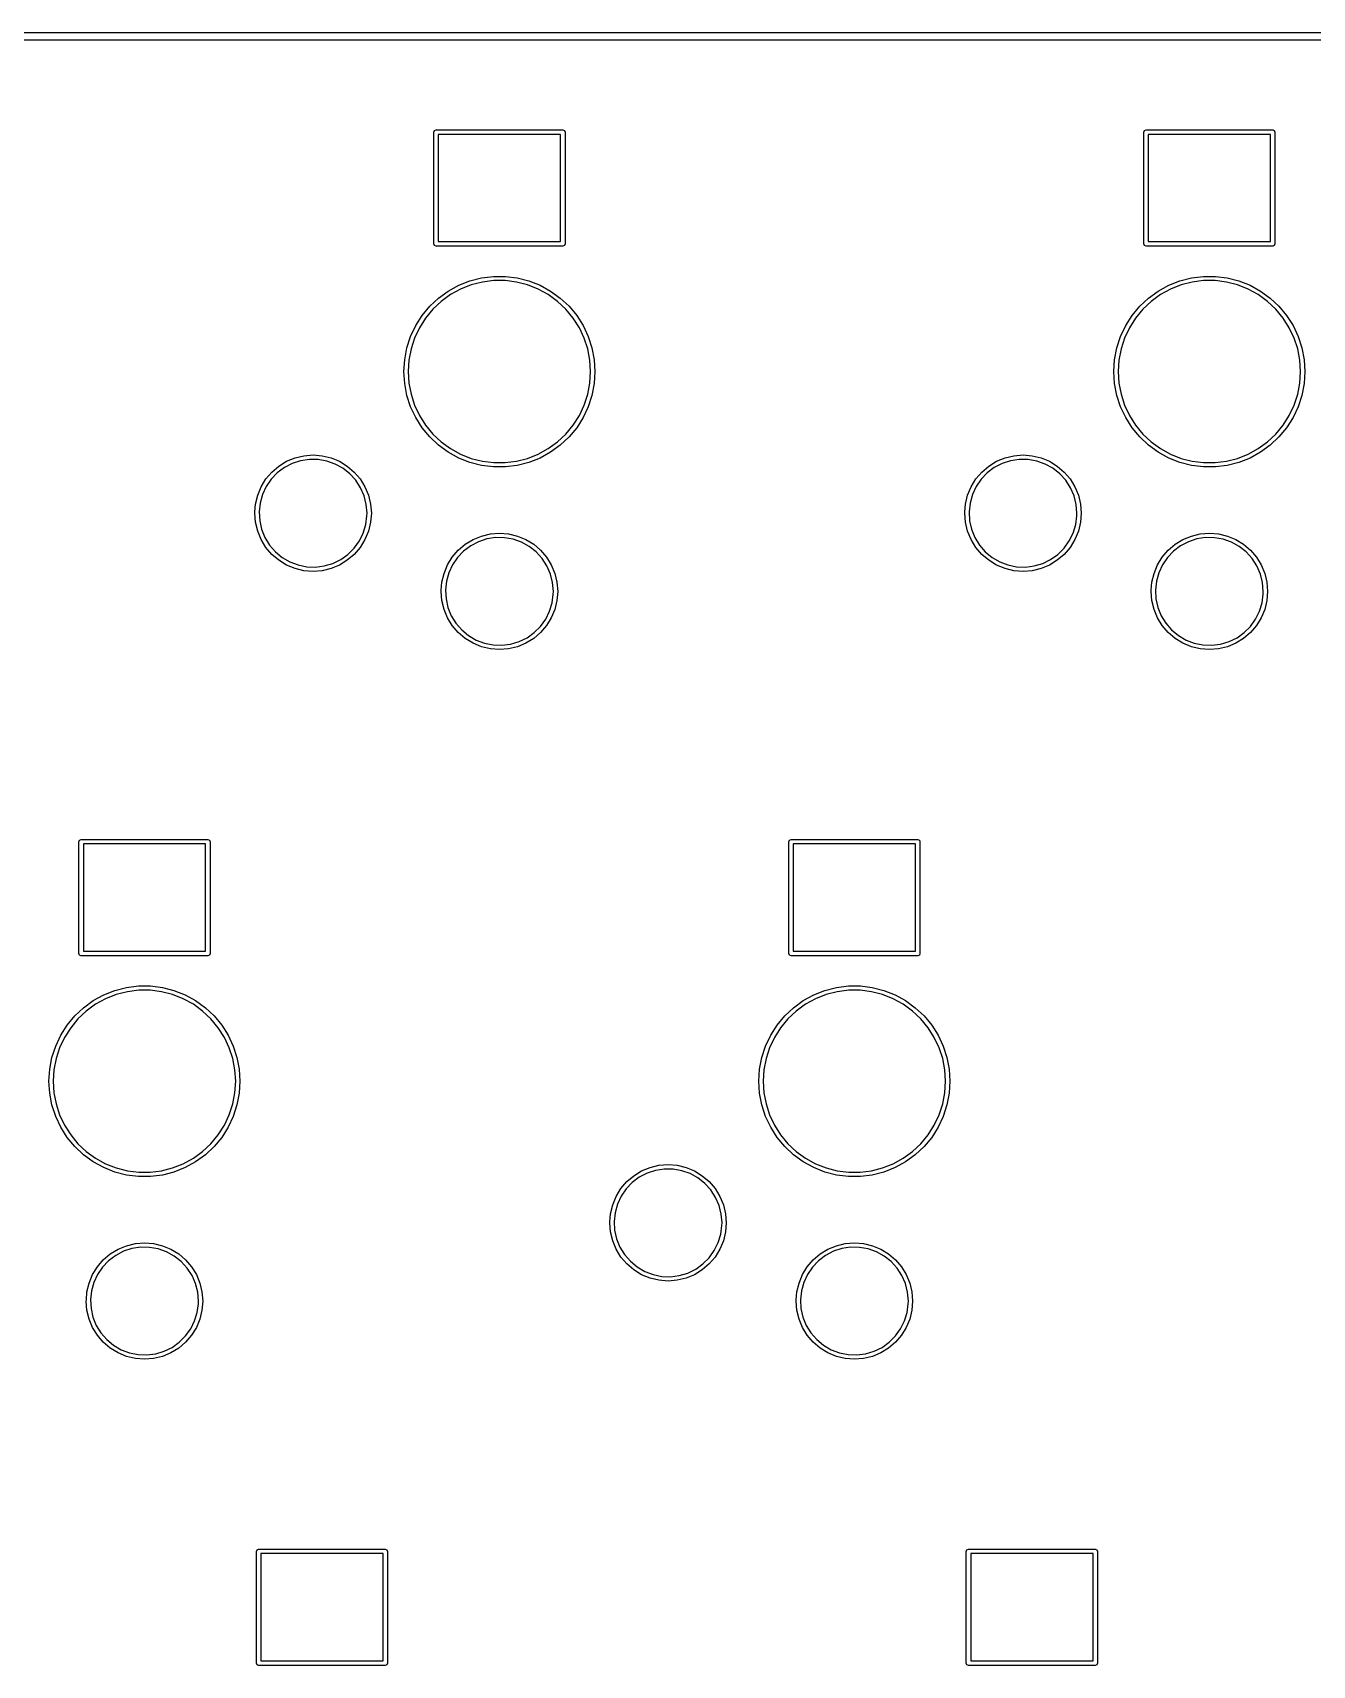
# Model space of a CAD drawing. Extents: x 0 to 11.3, y -3.8 to 0.
# Drawn here: x 2.882 to 4.234, y -1.742 to -0.017 of the extents above; entities that cross this region are included whole.
import ezdxf

# ---------------------------------------------------------------- set-up
doc = ezdxf.new("R2010")
doc.units = 0
doc.header["$MEASUREMENT"] = 0
doc.layers.add('BLACK', color=7, linetype='CONTINUOUS')

msp = doc.modelspace()

# ---------------------------------------------------------------- linework, layer by layer
at = {"layer": 'BLACK', "linetype": 'CONTINUOUS'}
for p, q in [((0.060039, -0.016732), (11.19, -0.016732)), ((11.19, -0.024606), (0.060039, -0.024606)), ((3.30571, -0.12185), (3.3064, -0.12018)), ((3.3064, -0.12018), (3.30807, -0.119488)), ((3.30807, -0.119488), (3.44193, -0.119488)), ((3.44193, -0.119488), (3.4436, -0.12018)), ((3.4436, -0.12018), (3.44429, -0.12185)), ((4.05571, -0.12185), (4.0564, -0.12018)), ((4.0564, -0.12018), (4.05807, -0.119488)), ((4.05807, -0.119488), (4.19193, -0.119488)), ((4.19193, -0.119488), (4.1936, -0.12018)), ((4.1936, -0.12018), (4.19429, -0.12185)), ((3.30571, -0.239961), (3.30571, -0.12185)), ((3.31043, -0.124213), (3.31043, -0.237598)), ((3.43957, -0.124213), (3.31043, -0.124213)), ((3.43957, -0.237598), (3.43957, -0.124213)), ((3.44429, -0.12185), (3.44429, -0.239961)), ((4.05571, -0.239961), (4.05571, -0.12185)), ((4.06043, -0.124213), (4.06043, -0.237598)), ((4.18957, -0.124213), (4.06043, -0.124213)), ((4.18957, -0.237598), (4.18957, -0.124213)), ((4.19429, -0.12185), (4.19429, -0.239961)), ((3.3064, -0.241631), (3.30571, -0.239961)), ((3.31043, -0.237598), (3.43957, -0.237598)), ((3.44429, -0.239961), (3.4436, -0.241631)), ((4.0564, -0.241631), (4.05571, -0.239961)), ((4.06043, -0.237598), (4.18957, -0.237598)), ((4.19429, -0.239961), (4.1936, -0.241631)), ((3.30807, -0.242323), (3.3064, -0.241631)), ((3.44193, -0.242323), (3.30807, -0.242323)), ((3.4436, -0.241631), (3.44193, -0.242323)), ((4.05807, -0.242323), (4.0564, -0.241631)), ((4.19193, -0.242323), (4.05807, -0.242323)), ((4.1936, -0.241631), (4.19193, -0.242323)), ((3.34382, -0.279052), (3.3561, -0.275901)), ((3.3561, -0.275901), (3.36867, -0.274313)), ((3.36867, -0.274313), (3.38133, -0.274313)), ((3.38133, -0.274313), (3.3939, -0.275901)), ((3.3939, -0.275901), (3.40618, -0.279052)), ((4.09382, -0.279052), (4.1061, -0.275901)), ((4.1061, -0.275901), (4.11867, -0.274313)), ((4.11867, -0.274313), (4.13133, -0.274313)), ((4.13133, -0.274313), (4.1439, -0.275901)), ((4.1439, -0.275901), (4.15618, -0.279052)), ((3.31069, -0.297266), (3.32094, -0.289819)), ((3.32094, -0.289819), (3.33204, -0.283716)), ((3.33398, -0.287819), (3.32337, -0.293648)), ((3.33204, -0.283716), (3.34382, -0.279052)), ((3.34523, -0.283364), (3.33398, -0.287819)), ((3.35695, -0.280355), (3.34523, -0.283364)), ((3.36895, -0.278839), (3.35695, -0.280355)), ((3.38105, -0.278839), (3.36895, -0.278839)), ((3.39305, -0.280355), (3.38105, -0.278839)), ((3.40477, -0.283364), (3.39305, -0.280355)), ((3.41602, -0.287819), (3.40477, -0.283364)), ((3.40618, -0.279052), (3.41796, -0.283716)), ((3.42663, -0.293648), (3.41602, -0.287819)), ((3.41796, -0.283716), (3.42906, -0.289819)), ((3.42906, -0.289819), (3.43931, -0.297266)), ((4.06069, -0.297266), (4.07094, -0.289819)), ((4.07094, -0.289819), (4.08204, -0.283716)), ((4.08398, -0.287819), (4.07337, -0.293648)), ((4.08204, -0.283716), (4.09382, -0.279052)), ((4.09523, -0.283364), (4.08398, -0.287819)), ((4.10695, -0.280355), (4.09523, -0.283364)), ((4.11895, -0.278839), (4.10695, -0.280355)), ((4.13105, -0.278839), (4.11895, -0.278839)), ((4.14305, -0.280355), (4.13105, -0.278839)), ((4.15477, -0.283364), (4.14305, -0.280355)), ((4.16602, -0.287819), (4.15477, -0.283364)), ((4.15618, -0.279052), (4.16796, -0.283716)), ((4.17663, -0.293648), (4.16602, -0.287819)), ((4.16796, -0.283716), (4.17906, -0.289819)), ((4.17906, -0.289819), (4.18931, -0.297266)), ((3.29338, -0.315701), (3.30146, -0.305939)), ((3.30476, -0.309043), (3.29705, -0.318366)), ((3.30146, -0.305939), (3.31069, -0.297266)), ((3.31358, -0.30076), (3.30476, -0.309043)), ((3.32337, -0.293648), (3.31358, -0.30076)), ((3.43642, -0.30076), (3.42663, -0.293648)), ((3.44524, -0.309043), (3.43642, -0.30076)), ((3.43931, -0.297266), (3.44854, -0.305939)), ((3.45295, -0.318366), (3.44524, -0.309043)), ((3.44854, -0.305939), (3.45662, -0.315701)), ((4.04338, -0.315701), (4.05146, -0.305939)), ((4.05476, -0.309043), (4.04705, -0.318366)), ((4.05146, -0.305939), (4.06069, -0.297266)), ((4.06358, -0.30076), (4.05476, -0.309043)), ((4.07337, -0.293648), (4.06358, -0.30076)), ((4.18642, -0.30076), (4.17663, -0.293648)), ((4.19524, -0.309043), (4.18642, -0.30076)), ((4.18931, -0.297266), (4.19854, -0.305939)), ((4.20295, -0.318366), (4.19524, -0.309043)), ((4.19854, -0.305939), (4.20662, -0.315701)), ((3.2812, -0.337861), (3.28659, -0.326398)), ((3.28659, -0.326398), (3.29338, -0.315701)), ((3.29705, -0.318366), (3.29057, -0.328582)), ((3.45943, -0.328582), (3.45295, -0.318366)), ((3.45662, -0.315701), (3.46341, -0.326398)), ((3.46341, -0.326398), (3.4688, -0.337861)), ((4.0312, -0.337861), (4.03659, -0.326398)), ((4.03659, -0.326398), (4.04338, -0.315701)), ((4.04705, -0.318366), (4.04057, -0.328582)), ((4.20943, -0.328582), (4.20295, -0.318366)), ((4.20662, -0.315701), (4.21341, -0.326398)), ((4.21341, -0.326398), (4.2188, -0.337861)), ((3.27728, -0.349911), (3.2812, -0.337861)), ((3.28541, -0.339531), (3.28168, -0.351038)), ((3.29057, -0.328582), (3.28541, -0.339531)), ((3.46459, -0.339531), (3.45943, -0.328582)), ((3.46832, -0.351038), (3.46459, -0.339531)), ((3.4688, -0.337861), (3.47272, -0.349911)), ((4.02728, -0.349911), (4.0312, -0.337861)), ((4.03541, -0.339531), (4.03168, -0.351038)), ((4.04057, -0.328582), (4.03541, -0.339531)), ((4.21459, -0.339531), (4.20943, -0.328582)), ((4.21832, -0.351038), (4.21459, -0.339531)), ((4.2188, -0.337861), (4.22272, -0.349911)), ((3.27411, -0.375), (3.27491, -0.362356)), ((3.27491, -0.362356), (3.27728, -0.349911)), ((3.28168, -0.351038), (3.27941, -0.362924)), ((3.47059, -0.362924), (3.46832, -0.351038)), ((3.47272, -0.349911), (3.47509, -0.362356)), ((3.47509, -0.362356), (3.47589, -0.375)), ((4.02411, -0.375), (4.02491, -0.362356)), ((4.02491, -0.362356), (4.02728, -0.349911)), ((4.03168, -0.351038), (4.02941, -0.362924)), ((4.22059, -0.362924), (4.21832, -0.351038)), ((4.22272, -0.349911), (4.22509, -0.362356)), ((4.22509, -0.362356), (4.22589, -0.375)), ((3.27491, -0.387644), (3.27411, -0.375)), ((3.27941, -0.362924), (3.27865, -0.375)), ((3.27865, -0.375), (3.27941, -0.387076)), ((3.47135, -0.375), (3.47059, -0.362924)), ((3.47059, -0.387076), (3.47135, -0.375)), ((3.47589, -0.375), (3.47509, -0.387644)), ((4.02491, -0.387644), (4.02411, -0.375)), ((4.02941, -0.362924), (4.02865, -0.375)), ((4.02865, -0.375), (4.02941, -0.387076)), ((4.22135, -0.375), (4.22059, -0.362924)), ((4.22059, -0.387076), (4.22135, -0.375)), ((4.22589, -0.375), (4.22509, -0.387644)), ((3.27728, -0.400089), (3.27491, -0.387644)), ((3.27941, -0.387076), (3.28168, -0.398962)), ((3.46832, -0.398962), (3.47059, -0.387076)), ((3.47509, -0.387644), (3.47272, -0.400089)), ((4.02728, -0.400089), (4.02491, -0.387644)), ((4.02941, -0.387076), (4.03168, -0.398962)), ((4.21832, -0.398962), (4.22059, -0.387076)), ((4.22509, -0.387644), (4.22272, -0.400089)), ((3.2812, -0.412139), (3.27728, -0.400089)), ((3.28659, -0.423602), (3.2812, -0.412139)), ((3.28168, -0.398962), (3.28541, -0.410469)), ((3.28541, -0.410469), (3.29057, -0.421418)), ((3.45943, -0.421418), (3.46459, -0.410469)), ((3.4688, -0.412139), (3.46341, -0.423602)), ((3.46459, -0.410469), (3.46832, -0.398962)), ((3.47272, -0.400089), (3.4688, -0.412139)), ((4.0312, -0.412139), (4.02728, -0.400089)), ((4.03659, -0.423602), (4.0312, -0.412139)), ((4.03168, -0.398962), (4.03541, -0.410469)), ((4.03541, -0.410469), (4.04057, -0.421418)), ((4.20943, -0.421418), (4.21459, -0.410469)), ((4.2188, -0.412139), (4.21341, -0.423602)), ((4.21459, -0.410469), (4.21832, -0.398962)), ((4.22272, -0.400089), (4.2188, -0.412139)), ((3.29338, -0.434299), (3.28659, -0.423602)), ((3.29057, -0.421418), (3.29705, -0.431634)), ((3.45295, -0.431634), (3.45943, -0.421418)), ((3.46341, -0.423602), (3.45662, -0.434299)), ((4.04338, -0.434299), (4.03659, -0.423602)), ((4.04057, -0.421418), (4.04705, -0.431634)), ((4.20295, -0.431634), (4.20943, -0.421418)), ((4.21341, -0.423602), (4.20662, -0.434299)), ((3.30146, -0.444061), (3.29338, -0.434299)), ((3.29705, -0.431634), (3.30476, -0.440957)), ((3.31069, -0.452734), (3.30146, -0.444061)), ((3.30476, -0.440957), (3.31358, -0.44924)), ((3.43642, -0.44924), (3.44524, -0.440957)), ((3.44854, -0.444061), (3.43931, -0.452734)), ((3.44524, -0.440957), (3.45295, -0.431634)), ((3.45662, -0.434299), (3.44854, -0.444061)), ((4.05146, -0.444061), (4.04338, -0.434299)), ((4.04705, -0.431634), (4.05476, -0.440957)), ((4.06069, -0.452734), (4.05146, -0.444061)), ((4.05476, -0.440957), (4.06358, -0.44924)), ((4.18642, -0.44924), (4.19524, -0.440957)), ((4.19854, -0.444061), (4.18931, -0.452734)), ((4.19524, -0.440957), (4.20295, -0.431634)), ((4.20662, -0.434299), (4.19854, -0.444061)), ((3.15914, -0.466101), (3.16853, -0.463848)), ((3.16853, -0.463848), (3.17815, -0.463091)), ((3.17815, -0.463091), (3.18777, -0.463848)), ((3.18777, -0.463848), (3.19716, -0.466101)), ((3.32094, -0.460181), (3.31069, -0.452734)), ((3.31358, -0.44924), (3.32337, -0.456352)), ((3.33204, -0.466284), (3.32094, -0.460181)), ((3.32337, -0.456352), (3.33398, -0.462181)), ((3.33398, -0.462181), (3.34523, -0.466636)), ((3.40477, -0.466636), (3.41602, -0.462181)), ((3.41602, -0.462181), (3.42663, -0.456352)), ((3.42906, -0.460181), (3.41796, -0.466284)), ((3.42663, -0.456352), (3.43642, -0.44924)), ((3.43931, -0.452734), (3.42906, -0.460181)), ((3.90914, -0.466101), (3.91853, -0.463848)), ((3.91853, -0.463848), (3.92815, -0.463091)), ((3.92815, -0.463091), (3.93777, -0.463848)), ((3.93777, -0.463848), (3.94716, -0.466101)), ((4.07094, -0.460181), (4.06069, -0.452734)), ((4.06358, -0.44924), (4.07337, -0.456352)), ((4.08204, -0.466284), (4.07094, -0.460181)), ((4.07337, -0.456352), (4.08398, -0.462181)), ((4.08398, -0.462181), (4.09523, -0.466636)), ((4.15477, -0.466636), (4.16602, -0.462181)), ((4.16602, -0.462181), (4.17663, -0.456352)), ((4.17906, -0.460181), (4.16796, -0.466284)), ((4.17663, -0.456352), (4.18642, -0.44924)), ((4.18931, -0.452734), (4.17906, -0.460181)), ((3.12838, -0.488448), (3.13465, -0.481108)), ((3.14032, -0.481992), (3.13386, -0.488744)), ((3.13465, -0.481108), (3.14199, -0.474839)), ((3.14778, -0.476385), (3.14032, -0.481992)), ((3.14199, -0.474839), (3.15022, -0.469795)), ((3.15607, -0.472073), (3.14778, -0.476385)), ((3.15022, -0.469795), (3.15914, -0.466101)), ((3.16494, -0.469172), (3.15607, -0.472073)), ((3.17417, -0.467759), (3.16494, -0.469172)), ((3.18351, -0.467873), (3.17417, -0.467759)), ((3.19271, -0.469511), (3.18351, -0.467873)), ((3.20151, -0.472628), (3.19271, -0.469511)), ((3.19716, -0.466101), (3.20608, -0.469795)), ((3.20969, -0.477141), (3.20151, -0.472628)), ((3.20608, -0.469795), (3.21431, -0.474839)), ((3.21701, -0.482929), (3.20969, -0.477141)), ((3.21431, -0.474839), (3.22165, -0.481108)), ((3.2233, -0.489837), (3.21701, -0.482929)), ((3.22165, -0.481108), (3.22792, -0.488448)), ((3.34382, -0.470948), (3.33204, -0.466284)), ((3.3561, -0.474099), (3.34382, -0.470948)), ((3.34523, -0.466636), (3.35695, -0.469645)), ((3.36867, -0.475687), (3.3561, -0.474099)), ((3.35695, -0.469645), (3.36895, -0.471161)), ((3.38133, -0.475687), (3.36867, -0.475687)), ((3.36895, -0.471161), (3.38105, -0.471161)), ((3.38105, -0.471161), (3.39305, -0.469645)), ((3.3939, -0.474099), (3.38133, -0.475687)), ((3.39305, -0.469645), (3.40477, -0.466636)), ((3.40618, -0.470948), (3.3939, -0.474099)), ((3.41796, -0.466284), (3.40618, -0.470948)), ((3.87838, -0.488448), (3.88465, -0.481108)), ((3.89032, -0.481992), (3.88386, -0.488744)), ((3.88465, -0.481108), (3.89199, -0.474839)), ((3.89778, -0.476385), (3.89032, -0.481992)), ((3.89199, -0.474839), (3.90022, -0.469795)), ((3.90607, -0.472073), (3.89778, -0.476385)), ((3.90022, -0.469795), (3.90914, -0.466101)), ((3.91494, -0.469172), (3.90607, -0.472073)), ((3.92417, -0.467759), (3.91494, -0.469172)), ((3.93351, -0.467873), (3.92417, -0.467759)), ((3.94271, -0.469511), (3.93351, -0.467873)), ((3.95151, -0.472628), (3.94271, -0.469511)), ((3.94716, -0.466101), (3.95608, -0.469795)), ((3.95969, -0.477141), (3.95151, -0.472628)), ((3.95608, -0.469795), (3.96431, -0.474839)), ((3.96701, -0.482929), (3.95969, -0.477141)), ((3.96431, -0.474839), (3.97165, -0.481108)), ((3.9733, -0.489837), (3.96701, -0.482929)), ((3.97165, -0.481108), (3.97792, -0.488448)), ((4.09382, -0.470948), (4.08204, -0.466284)), ((4.1061, -0.474099), (4.09382, -0.470948)), ((4.09523, -0.466636), (4.10695, -0.469645)), ((4.11867, -0.475687), (4.1061, -0.474099)), ((4.10695, -0.469645), (4.11895, -0.471161)), ((4.13133, -0.475687), (4.11867, -0.475687)), ((4.11895, -0.471161), (4.13105, -0.471161)), ((4.13105, -0.471161), (4.14305, -0.469645)), ((4.1439, -0.474099), (4.13133, -0.475687)), ((4.14305, -0.469645), (4.15477, -0.466636)), ((4.15618, -0.470948), (4.1439, -0.474099)), ((4.16796, -0.466284), (4.15618, -0.470948)), ((3.11964, -0.505597), (3.12334, -0.496679)), ((3.12334, -0.496679), (3.12838, -0.488448)), ((3.1286, -0.496459), (3.12467, -0.504929)), ((3.13386, -0.488744), (3.1286, -0.496459)), ((3.22837, -0.497678), (3.2233, -0.489837)), ((3.22792, -0.488448), (3.23296, -0.496679)), ((3.2321, -0.506242), (3.22837, -0.497678)), ((3.23296, -0.496679), (3.23665, -0.505597)), ((3.86964, -0.505597), (3.87334, -0.496679)), ((3.87334, -0.496679), (3.87838, -0.488448)), ((3.8786, -0.496459), (3.87467, -0.504929)), ((3.88386, -0.488744), (3.8786, -0.496459)), ((3.97837, -0.497678), (3.9733, -0.489837)), ((3.97792, -0.488448), (3.98296, -0.496679)), ((3.9821, -0.506242), (3.97837, -0.497678)), ((3.98296, -0.496679), (3.98665, -0.505597)), ((3.11674, -0.523214), (3.11739, -0.514983)), ((3.11739, -0.514983), (3.11964, -0.505597)), ((3.12217, -0.513928), (3.12118, -0.523214)), ((3.12467, -0.504929), (3.12217, -0.513928)), ((3.23437, -0.515299), (3.2321, -0.506242)), ((3.23514, -0.524606), (3.23437, -0.515299)), ((3.23665, -0.505597), (3.23891, -0.514983)), ((3.23891, -0.514983), (3.23967, -0.524606)), ((3.86674, -0.523214), (3.86739, -0.514983)), ((3.86739, -0.514983), (3.86964, -0.505597)), ((3.87217, -0.513928), (3.87118, -0.523214)), ((3.87467, -0.504929), (3.87217, -0.513928)), ((3.98437, -0.515299), (3.9821, -0.506242)), ((3.98514, -0.524606), (3.98437, -0.515299)), ((3.98665, -0.505597), (3.98891, -0.514983)), ((3.98891, -0.514983), (3.98967, -0.524606)), ((3.11663, -0.524606), (3.11674, -0.523214)), ((3.11739, -0.534229), (3.11663, -0.524606)), ((3.11964, -0.543616), (3.11739, -0.534229)), ((3.12118, -0.523214), (3.12172, -0.532537)), ((3.12172, -0.532537), (3.12377, -0.541647)), ((3.23385, -0.536649), (3.23507, -0.52739)), ((3.23507, -0.52739), (3.23514, -0.524606)), ((3.23891, -0.534229), (3.23665, -0.543616)), ((3.23967, -0.524606), (3.23891, -0.534229)), ((3.86663, -0.524606), (3.86674, -0.523214)), ((3.86739, -0.534229), (3.86663, -0.524606)), ((3.86964, -0.543616), (3.86739, -0.534229)), ((3.87118, -0.523214), (3.87172, -0.532537)), ((3.87172, -0.532537), (3.87377, -0.541647)), ((3.98385, -0.536649), (3.98507, -0.52739)), ((3.98507, -0.52739), (3.98514, -0.524606)), ((3.98891, -0.534229), (3.98665, -0.543616)), ((3.98967, -0.524606), (3.98891, -0.534229)), ((3.12334, -0.552534), (3.11964, -0.543616)), ((3.12377, -0.541647), (3.12728, -0.5503)), ((3.12728, -0.5503), (3.13216, -0.558263)), ((3.227, -0.553956), (3.23113, -0.545584)), ((3.23113, -0.545584), (3.23385, -0.536649)), ((3.23665, -0.543616), (3.23296, -0.552534)), ((3.34707, -0.552473), (3.35599, -0.548779)), ((3.36179, -0.551849), (3.35292, -0.55475)), ((3.35599, -0.548779), (3.36538, -0.546525)), ((3.37102, -0.550436), (3.36179, -0.551849)), ((3.36538, -0.546525), (3.375, -0.545768)), ((3.38036, -0.55055), (3.37102, -0.550436)), ((3.375, -0.545768), (3.38462, -0.546525)), ((3.38956, -0.552188), (3.38036, -0.55055)), ((3.38462, -0.546525), (3.39401, -0.548779)), ((3.39836, -0.555305), (3.38956, -0.552188)), ((3.39401, -0.548779), (3.40293, -0.552473)), ((3.87334, -0.552534), (3.86964, -0.543616)), ((3.87377, -0.541647), (3.87728, -0.5503)), ((3.87728, -0.5503), (3.88216, -0.558263)), ((3.977, -0.553956), (3.98113, -0.545584)), ((3.98113, -0.545584), (3.98385, -0.536649)), ((3.98665, -0.543616), (3.98296, -0.552534)), ((4.09707, -0.552473), (4.10599, -0.548779)), ((4.11179, -0.551849), (4.10292, -0.55475)), ((4.10599, -0.548779), (4.11538, -0.546525)), ((4.12102, -0.550436), (4.11179, -0.551849)), ((4.11538, -0.546525), (4.125, -0.545768)), ((4.13036, -0.55055), (4.12102, -0.550436)), ((4.125, -0.545768), (4.13462, -0.546525)), ((4.13956, -0.552188), (4.13036, -0.55055)), ((4.13462, -0.546525), (4.14401, -0.548779)), ((4.14836, -0.555305), (4.13956, -0.552188)), ((4.14401, -0.548779), (4.15293, -0.552473)), ((3.12838, -0.560764), (3.12334, -0.552534)), ((3.13465, -0.568104), (3.12838, -0.560764)), ((3.13216, -0.558263), (3.13828, -0.565321)), ((3.14199, -0.574374), (3.13465, -0.568104)), ((3.13828, -0.565321), (3.14546, -0.571286)), ((3.20733, -0.573555), (3.21493, -0.568132)), ((3.22165, -0.568104), (3.21431, -0.574374)), ((3.21493, -0.568132), (3.22155, -0.56154)), ((3.22155, -0.56154), (3.227, -0.553956)), ((3.22792, -0.560764), (3.22165, -0.568104)), ((3.23296, -0.552534), (3.22792, -0.560764)), ((3.32523, -0.571125), (3.3315, -0.563785)), ((3.33717, -0.564669), (3.33071, -0.571421)), ((3.3315, -0.563785), (3.33884, -0.557516)), ((3.34463, -0.559062), (3.33717, -0.564669)), ((3.33884, -0.557516), (3.34707, -0.552473)), ((3.35292, -0.55475), (3.34463, -0.559062)), ((3.40654, -0.559819), (3.39836, -0.555305)), ((3.40293, -0.552473), (3.41116, -0.557516)), ((3.41386, -0.565607), (3.40654, -0.559819)), ((3.41116, -0.557516), (3.4185, -0.563785)), ((3.42015, -0.572514), (3.41386, -0.565607)), ((3.4185, -0.563785), (3.42477, -0.571125)), ((3.87838, -0.560764), (3.87334, -0.552534)), ((3.88465, -0.568104), (3.87838, -0.560764)), ((3.88216, -0.558263), (3.88828, -0.565321)), ((3.89199, -0.574374), (3.88465, -0.568104)), ((3.88828, -0.565321), (3.89546, -0.571286)), ((3.95733, -0.573555), (3.96493, -0.568132)), ((3.97165, -0.568104), (3.96431, -0.574374)), ((3.96493, -0.568132), (3.97155, -0.56154)), ((3.97155, -0.56154), (3.977, -0.553956)), ((3.97792, -0.560764), (3.97165, -0.568104)), ((3.98296, -0.552534), (3.97792, -0.560764)), ((4.07523, -0.571125), (4.0815, -0.563785)), ((4.08717, -0.564669), (4.08071, -0.571421)), ((4.0815, -0.563785), (4.08884, -0.557516)), ((4.09463, -0.559062), (4.08717, -0.564669)), ((4.08884, -0.557516), (4.09707, -0.552473)), ((4.10292, -0.55475), (4.09463, -0.559062)), ((4.15654, -0.559819), (4.14836, -0.555305)), ((4.15293, -0.552473), (4.16116, -0.557516)), ((4.16386, -0.565607), (4.15654, -0.559819)), ((4.16116, -0.557516), (4.1685, -0.563785)), ((4.17015, -0.572514), (4.16386, -0.565607)), ((4.1685, -0.563785), (4.17477, -0.571125)), ((3.15022, -0.579417), (3.14199, -0.574374)), ((3.14546, -0.571286), (3.15353, -0.575998)), ((3.15914, -0.583111), (3.15022, -0.579417)), ((3.15353, -0.575998), (3.16225, -0.57933)), ((3.16853, -0.585365), (3.15914, -0.583111)), ((3.16225, -0.57933), (3.1714, -0.581191)), ((3.17815, -0.586122), (3.16853, -0.585365)), ((3.1714, -0.581191), (3.18073, -0.581534)), ((3.18777, -0.585365), (3.17815, -0.586122)), ((3.18073, -0.581534), (3.19, -0.580347)), ((3.19716, -0.583111), (3.18777, -0.585365)), ((3.19, -0.580347), (3.19894, -0.577663)), ((3.20608, -0.579417), (3.19716, -0.583111)), ((3.19894, -0.577663), (3.20733, -0.573555)), ((3.21431, -0.574374), (3.20608, -0.579417)), ((3.3165, -0.588274), (3.32019, -0.579356)), ((3.32019, -0.579356), (3.32523, -0.571125)), ((3.32545, -0.579136), (3.32152, -0.587606)), ((3.33071, -0.571421), (3.32545, -0.579136)), ((3.42522, -0.580355), (3.42015, -0.572514)), ((3.42477, -0.571125), (3.42981, -0.579356)), ((3.42895, -0.588919), (3.42522, -0.580355)), ((3.42981, -0.579356), (3.4335, -0.588274)), ((3.90022, -0.579417), (3.89199, -0.574374)), ((3.89546, -0.571286), (3.90353, -0.575998)), ((3.90914, -0.583111), (3.90022, -0.579417)), ((3.90353, -0.575998), (3.91225, -0.57933)), ((3.91853, -0.585365), (3.90914, -0.583111)), ((3.91225, -0.57933), (3.9214, -0.581191)), ((3.92815, -0.586122), (3.91853, -0.585365)), ((3.9214, -0.581191), (3.93073, -0.581534)), ((3.93777, -0.585365), (3.92815, -0.586122)), ((3.93073, -0.581534), (3.94, -0.580347)), ((3.94716, -0.583111), (3.93777, -0.585365)), ((3.94, -0.580347), (3.94894, -0.577663)), ((3.95608, -0.579417), (3.94716, -0.583111)), ((3.94894, -0.577663), (3.95733, -0.573555)), ((3.96431, -0.574374), (3.95608, -0.579417)), ((4.0665, -0.588274), (4.07019, -0.579356)), ((4.07019, -0.579356), (4.07523, -0.571125)), ((4.07545, -0.579136), (4.07152, -0.587606)), ((4.08071, -0.571421), (4.07545, -0.579136)), ((4.17522, -0.580355), (4.17015, -0.572514)), ((4.17477, -0.571125), (4.17981, -0.579356)), ((4.17895, -0.588919), (4.17522, -0.580355)), ((4.17981, -0.579356), (4.1835, -0.588274)), ((3.31359, -0.605891), (3.31424, -0.59766)), ((3.31424, -0.59766), (3.3165, -0.588274)), ((3.31902, -0.596605), (3.31803, -0.605891)), ((3.32152, -0.587606), (3.31902, -0.596605)), ((3.43122, -0.597976), (3.42895, -0.588919)), ((3.43199, -0.607283), (3.43122, -0.597976)), ((3.4335, -0.588274), (3.43576, -0.59766)), ((3.43576, -0.59766), (3.43652, -0.607283)), ((4.06359, -0.605891), (4.06424, -0.59766)), ((4.06424, -0.59766), (4.0665, -0.588274)), ((4.06902, -0.596605), (4.06803, -0.605891)), ((4.07152, -0.587606), (4.06902, -0.596605)), ((4.18122, -0.597976), (4.17895, -0.588919)), ((4.18199, -0.607283), (4.18122, -0.597976)), ((4.1835, -0.588274), (4.18576, -0.59766)), ((4.18576, -0.59766), (4.18652, -0.607283)), ((3.31348, -0.607283), (3.31359, -0.605891)), ((3.31424, -0.616907), (3.31348, -0.607283)), ((3.3165, -0.626293), (3.31424, -0.616907)), ((3.31803, -0.605891), (3.31857, -0.615214)), ((3.31857, -0.615214), (3.32062, -0.624325)), ((3.42798, -0.628261), (3.4307, -0.619326)), ((3.4307, -0.619326), (3.43192, -0.610067)), ((3.43192, -0.610067), (3.43199, -0.607283)), ((3.43576, -0.616907), (3.4335, -0.626293)), ((3.43652, -0.607283), (3.43576, -0.616907)), ((4.06348, -0.607283), (4.06359, -0.605891)), ((4.06424, -0.616907), (4.06348, -0.607283)), ((4.0665, -0.626293), (4.06424, -0.616907)), ((4.06803, -0.605891), (4.06857, -0.615214)), ((4.06857, -0.615214), (4.07062, -0.624325)), ((4.17798, -0.628261), (4.1807, -0.619326)), ((4.1807, -0.619326), (4.18192, -0.610067)), ((4.18192, -0.610067), (4.18199, -0.607283)), ((4.18576, -0.616907), (4.1835, -0.626293)), ((4.18652, -0.607283), (4.18576, -0.616907)), ((3.32019, -0.635211), (3.3165, -0.626293)), ((3.32523, -0.643441), (3.32019, -0.635211)), ((3.32062, -0.624325), (3.32414, -0.632977)), ((3.32414, -0.632977), (3.32901, -0.64094)), ((3.4184, -0.644217), (3.42385, -0.636633)), ((3.42385, -0.636633), (3.42798, -0.628261)), ((3.42981, -0.635211), (3.42477, -0.643441)), ((3.4335, -0.626293), (3.42981, -0.635211)), ((4.07019, -0.635211), (4.0665, -0.626293)), ((4.07523, -0.643441), (4.07019, -0.635211)), ((4.07062, -0.624325), (4.07414, -0.632977)), ((4.07414, -0.632977), (4.07901, -0.64094)), ((4.1684, -0.644217), (4.17385, -0.636633)), ((4.17385, -0.636633), (4.17798, -0.628261)), ((4.17981, -0.635211), (4.17477, -0.643441)), ((4.1835, -0.626293), (4.17981, -0.635211)), ((3.3315, -0.650782), (3.32523, -0.643441)), ((3.32901, -0.64094), (3.33513, -0.647998)), ((3.33884, -0.657051), (3.3315, -0.650782)), ((3.33513, -0.647998), (3.34231, -0.653964)), ((3.34231, -0.653964), (3.35038, -0.658675)), ((3.40418, -0.656232), (3.41178, -0.650809)), ((3.4185, -0.650782), (3.41116, -0.657051)), ((3.41178, -0.650809), (3.4184, -0.644217)), ((3.42477, -0.643441), (3.4185, -0.650782)), ((4.0815, -0.650782), (4.07523, -0.643441)), ((4.07901, -0.64094), (4.08513, -0.647998)), ((4.08884, -0.657051), (4.0815, -0.650782)), ((4.08513, -0.647998), (4.09231, -0.653964)), ((4.09231, -0.653964), (4.10038, -0.658675)), ((4.15418, -0.656232), (4.16178, -0.650809)), ((4.1685, -0.650782), (4.16116, -0.657051)), ((4.16178, -0.650809), (4.1684, -0.644217)), ((4.17477, -0.643441), (4.1685, -0.650782)), ((3.34707, -0.662094), (3.33884, -0.657051)), ((3.35599, -0.665788), (3.34707, -0.662094)), ((3.35038, -0.658675), (3.3591, -0.662007)), ((3.36538, -0.668042), (3.35599, -0.665788)), ((3.3591, -0.662007), (3.36825, -0.663869)), ((3.375, -0.668799), (3.36538, -0.668042)), ((3.36825, -0.663869), (3.37759, -0.664211)), ((3.38462, -0.668042), (3.375, -0.668799)), ((3.37759, -0.664211), (3.38685, -0.663024)), ((3.39401, -0.665788), (3.38462, -0.668042)), ((3.38685, -0.663024), (3.39579, -0.660341)), ((3.40293, -0.662094), (3.39401, -0.665788)), ((3.39579, -0.660341), (3.40418, -0.656232)), ((3.41116, -0.657051), (3.40293, -0.662094)), ((4.09707, -0.662094), (4.08884, -0.657051)), ((4.10599, -0.665788), (4.09707, -0.662094)), ((4.10038, -0.658675), (4.1091, -0.662007)), ((4.11538, -0.668042), (4.10599, -0.665788)), ((4.1091, -0.662007), (4.11825, -0.663869)), ((4.125, -0.668799), (4.11538, -0.668042)), ((4.11825, -0.663869), (4.12759, -0.664211)), ((4.13462, -0.668042), (4.125, -0.668799)), ((4.12759, -0.664211), (4.13685, -0.663024)), ((4.14401, -0.665788), (4.13462, -0.668042)), ((4.13685, -0.663024), (4.14579, -0.660341)), ((4.15293, -0.662094), (4.14401, -0.665788)), ((4.14579, -0.660341), (4.15418, -0.656232)), ((4.16116, -0.657051), (4.15293, -0.662094)), ((2.93071, -0.87185), (2.9314, -0.87018)), ((2.93071, -0.989961), (2.93071, -0.87185)), ((2.9314, -0.87018), (2.93307, -0.869488)), ((2.93307, -0.869488), (3.06693, -0.869488)), ((2.93543, -0.874213), (2.93543, -0.987598)), ((3.06457, -0.874213), (2.93543, -0.874213)), ((3.06457, -0.987598), (3.06457, -0.874213)), ((3.06693, -0.869488), (3.0686, -0.87018)), ((3.0686, -0.87018), (3.06929, -0.87185)), ((3.06929, -0.87185), (3.06929, -0.989961)), ((3.68071, -0.87185), (3.6814, -0.87018)), ((3.68071, -0.989961), (3.68071, -0.87185)), ((3.6814, -0.87018), (3.68307, -0.869488)), ((3.68307, -0.869488), (3.81693, -0.869488)), ((3.68543, -0.874213), (3.68543, -0.987598)), ((3.81457, -0.874213), (3.68543, -0.874213)), ((3.81457, -0.987598), (3.81457, -0.874213)), ((3.81693, -0.869488), (3.8186, -0.87018)), ((3.8186, -0.87018), (3.81929, -0.87185)), ((3.81929, -0.87185), (3.81929, -0.989961)), ((2.9314, -0.991631), (2.93071, -0.989961)), ((2.93307, -0.992323), (2.9314, -0.991631)), ((3.06693, -0.992323), (2.93307, -0.992323)), ((2.93543, -0.987598), (3.06457, -0.987598)), ((3.0686, -0.991631), (3.06693, -0.992323)), ((3.06929, -0.989961), (3.0686, -0.991631)), ((3.6814, -0.991631), (3.68071, -0.989961)), ((3.68307, -0.992323), (3.6814, -0.991631)), ((3.81693, -0.992323), (3.68307, -0.992323)), ((3.68543, -0.987598), (3.81457, -0.987598)), ((3.8186, -0.991631), (3.81693, -0.992323)), ((3.81929, -0.989961), (3.8186, -0.991631)), ((2.94594, -1.03982), (2.95704, -1.03372)), ((2.95704, -1.03372), (2.96882, -1.02905)), ((2.97023, -1.03336), (2.95898, -1.03782)), ((2.96882, -1.02905), (2.9811, -1.0259)), ((2.98195, -1.03036), (2.97023, -1.03336)), ((2.9811, -1.0259), (2.99367, -1.02431)), ((2.99395, -1.02884), (2.98195, -1.03036)), ((2.99367, -1.02431), (3.00633, -1.02431)), ((3.00605, -1.02884), (2.99395, -1.02884)), ((3.01805, -1.03036), (3.00605, -1.02884)), ((3.00633, -1.02431), (3.0189, -1.0259)), ((3.02977, -1.03336), (3.01805, -1.03036)), ((3.0189, -1.0259), (3.03118, -1.02905)), ((3.04102, -1.03782), (3.02977, -1.03336)), ((3.03118, -1.02905), (3.04296, -1.03372)), ((3.04296, -1.03372), (3.05406, -1.03982)), ((3.69594, -1.03982), (3.70704, -1.03372)), ((3.70704, -1.03372), (3.71882, -1.02905)), ((3.72023, -1.03336), (3.70898, -1.03782)), ((3.71882, -1.02905), (3.7311, -1.0259)), ((3.73195, -1.03036), (3.72023, -1.03336)), ((3.7311, -1.0259), (3.74367, -1.02431)), ((3.74395, -1.02884), (3.73195, -1.03036)), ((3.74367, -1.02431), (3.75633, -1.02431)), ((3.75605, -1.02884), (3.74395, -1.02884)), ((3.76805, -1.03036), (3.75605, -1.02884)), ((3.75633, -1.02431), (3.7689, -1.0259)), ((3.77977, -1.03336), (3.76805, -1.03036)), ((3.7689, -1.0259), (3.78118, -1.02905)), ((3.79102, -1.03782), (3.77977, -1.03336)), ((3.78118, -1.02905), (3.79296, -1.03372)), ((3.79296, -1.03372), (3.80406, -1.03982)), ((2.92646, -1.05594), (2.93569, -1.04727)), ((2.93858, -1.05076), (2.92976, -1.05904)), ((2.93569, -1.04727), (2.94594, -1.03982)), ((2.94837, -1.04365), (2.93858, -1.05076)), ((2.95898, -1.03782), (2.94837, -1.04365)), ((3.05163, -1.04365), (3.04102, -1.03782)), ((3.06142, -1.05076), (3.05163, -1.04365)), ((3.05406, -1.03982), (3.06431, -1.04727)), ((3.07024, -1.05904), (3.06142, -1.05076)), ((3.06431, -1.04727), (3.07354, -1.05594)), ((3.67646, -1.05594), (3.68569, -1.04727)), ((3.68858, -1.05076), (3.67976, -1.05904)), ((3.68569, -1.04727), (3.69594, -1.03982)), ((3.69837, -1.04365), (3.68858, -1.05076)), ((3.70898, -1.03782), (3.69837, -1.04365)), ((3.80163, -1.04365), (3.79102, -1.03782)), ((3.81142, -1.05076), (3.80163, -1.04365)), ((3.80406, -1.03982), (3.81431, -1.04727)), ((3.82024, -1.05904), (3.81142, -1.05076)), ((3.81431, -1.04727), (3.82354, -1.05594)), ((2.91159, -1.0764), (2.91838, -1.0657)), ((2.92205, -1.06837), (2.91557, -1.07858)), ((2.91838, -1.0657), (2.92646, -1.05594)), ((2.92976, -1.05904), (2.92205, -1.06837)), ((3.07795, -1.06837), (3.07024, -1.05904)), ((3.07354, -1.05594), (3.08162, -1.0657)), ((3.08443, -1.07858), (3.07795, -1.06837)), ((3.08162, -1.0657), (3.08841, -1.0764)), ((3.66159, -1.0764), (3.66838, -1.0657)), ((3.67205, -1.06837), (3.66557, -1.07858)), ((3.66838, -1.0657), (3.67646, -1.05594)), ((3.67976, -1.05904), (3.67205, -1.06837)), ((3.82795, -1.06837), (3.82024, -1.05904)), ((3.82354, -1.05594), (3.83162, -1.0657)), ((3.83443, -1.07858), (3.82795, -1.06837)), ((3.83162, -1.0657), (3.83841, -1.0764)), ((2.9062, -1.08786), (2.91159, -1.0764)), ((2.91557, -1.07858), (2.91041, -1.08953)), ((3.08959, -1.08953), (3.08443, -1.07858)), ((3.08841, -1.0764), (3.0938, -1.08786)), ((3.6562, -1.08786), (3.66159, -1.0764)), ((3.66557, -1.07858), (3.66041, -1.08953)), ((3.83959, -1.08953), (3.83443, -1.07858)), ((3.83841, -1.0764), (3.8438, -1.08786)), ((2.89991, -1.11236), (2.90228, -1.09991)), ((2.90228, -1.09991), (2.9062, -1.08786)), ((2.90668, -1.10104), (2.90441, -1.11292)), ((2.91041, -1.08953), (2.90668, -1.10104)), ((3.09332, -1.10104), (3.08959, -1.08953)), ((3.09559, -1.11292), (3.09332, -1.10104)), ((3.0938, -1.08786), (3.09772, -1.09991)), ((3.09772, -1.09991), (3.10009, -1.11236)), ((3.64991, -1.11236), (3.65228, -1.09991)), ((3.65228, -1.09991), (3.6562, -1.08786)), ((3.65668, -1.10104), (3.65441, -1.11292)), ((3.66041, -1.08953), (3.65668, -1.10104)), ((3.84332, -1.10104), (3.83959, -1.08953)), ((3.84559, -1.11292), (3.84332, -1.10104)), ((3.8438, -1.08786), (3.84772, -1.09991)), ((3.84772, -1.09991), (3.85009, -1.11236)), ((2.89911, -1.125), (2.89991, -1.11236)), ((2.90441, -1.11292), (2.90365, -1.125)), ((3.09635, -1.125), (3.09559, -1.11292)), ((3.10009, -1.11236), (3.10089, -1.125)), ((3.64911, -1.125), (3.64991, -1.11236)), ((3.65441, -1.11292), (3.65365, -1.125)), ((3.84635, -1.125), (3.84559, -1.11292)), ((3.85009, -1.11236), (3.85089, -1.125)), ((2.89991, -1.13764), (2.89911, -1.125)), ((2.90228, -1.15009), (2.89991, -1.13764)), ((2.90365, -1.125), (2.90441, -1.13708)), ((2.90441, -1.13708), (2.90668, -1.14896)), ((3.09332, -1.14896), (3.09559, -1.13708)), ((3.09559, -1.13708), (3.09635, -1.125)), ((3.10009, -1.13764), (3.09772, -1.15009)), ((3.10089, -1.125), (3.10009, -1.13764)), ((3.64991, -1.13764), (3.64911, -1.125)), ((3.65228, -1.15009), (3.64991, -1.13764)), ((3.65365, -1.125), (3.65441, -1.13708)), ((3.65441, -1.13708), (3.65668, -1.14896)), ((3.84332, -1.14896), (3.84559, -1.13708)), ((3.84559, -1.13708), (3.84635, -1.125)), ((3.85009, -1.13764), (3.84772, -1.15009)), ((3.85089, -1.125), (3.85009, -1.13764)), ((2.9062, -1.16214), (2.90228, -1.15009)), ((2.90668, -1.14896), (2.91041, -1.16047)), ((3.08959, -1.16047), (3.09332, -1.14896)), ((3.09772, -1.15009), (3.0938, -1.16214)), ((3.6562, -1.16214), (3.65228, -1.15009)), ((3.65668, -1.14896), (3.66041, -1.16047)), ((3.83959, -1.16047), (3.84332, -1.14896)), ((3.84772, -1.15009), (3.8438, -1.16214)), ((2.91159, -1.1736), (2.9062, -1.16214)), ((2.91041, -1.16047), (2.91557, -1.17142)), ((2.91557, -1.17142), (2.92205, -1.18163)), ((3.07795, -1.18163), (3.08443, -1.17142)), ((3.08443, -1.17142), (3.08959, -1.16047)), ((3.0938, -1.16214), (3.08841, -1.1736)), ((3.66159, -1.1736), (3.6562, -1.16214)), ((3.66041, -1.16047), (3.66557, -1.17142)), ((3.66557, -1.17142), (3.67205, -1.18163)), ((3.82795, -1.18163), (3.83443, -1.17142)), ((3.83443, -1.17142), (3.83959, -1.16047)), ((3.8438, -1.16214), (3.83841, -1.1736)), ((2.91838, -1.1843), (2.91159, -1.1736)), ((2.92646, -1.19406), (2.91838, -1.1843)), ((2.92205, -1.18163), (2.92976, -1.19096)), ((3.07024, -1.19096), (3.07795, -1.18163)), ((3.08162, -1.1843), (3.07354, -1.19406)), ((3.08841, -1.1736), (3.08162, -1.1843)), ((3.66838, -1.1843), (3.66159, -1.1736)), ((3.67646, -1.19406), (3.66838, -1.1843)), ((3.67205, -1.18163), (3.67976, -1.19096)), ((3.82024, -1.19096), (3.82795, -1.18163)), ((3.83162, -1.1843), (3.82354, -1.19406)), ((3.83841, -1.1736), (3.83162, -1.1843)), ((2.93569, -1.20273), (2.92646, -1.19406)), ((2.92976, -1.19096), (2.93858, -1.19924)), ((2.94594, -1.21018), (2.93569, -1.20273)), ((2.93858, -1.19924), (2.94837, -1.20635)), ((2.94837, -1.20635), (2.95898, -1.21218)), ((3.04102, -1.21218), (3.05163, -1.20635)), ((3.05163, -1.20635), (3.06142, -1.19924)), ((3.06431, -1.20273), (3.05406, -1.21018)), ((3.06142, -1.19924), (3.07024, -1.19096)), ((3.07354, -1.19406), (3.06431, -1.20273)), ((3.68569, -1.20273), (3.67646, -1.19406)), ((3.67976, -1.19096), (3.68858, -1.19924)), ((3.69594, -1.21018), (3.68569, -1.20273)), ((3.68858, -1.19924), (3.69837, -1.20635)), ((3.69837, -1.20635), (3.70898, -1.21218)), ((3.79102, -1.21218), (3.80163, -1.20635)), ((3.80163, -1.20635), (3.81142, -1.19924)), ((3.81431, -1.20273), (3.80406, -1.21018)), ((3.81142, -1.19924), (3.82024, -1.19096)), ((3.82354, -1.19406), (3.81431, -1.20273)), ((2.95704, -1.21628), (2.94594, -1.21018)), ((2.96882, -1.22095), (2.95704, -1.21628)), ((2.95898, -1.21218), (2.97023, -1.21664)), ((2.9811, -1.2241), (2.96882, -1.22095)), ((2.97023, -1.21664), (2.98195, -1.21964)), ((2.99367, -1.22569), (2.9811, -1.2241)), ((2.98195, -1.21964), (2.99395, -1.22116)), ((2.99395, -1.22116), (3.00605, -1.22116)), ((3.00605, -1.22116), (3.01805, -1.21964)), ((3.0189, -1.2241), (3.00633, -1.22569)), ((3.01805, -1.21964), (3.02977, -1.21664)), ((3.03118, -1.22095), (3.0189, -1.2241)), ((3.02977, -1.21664), (3.04102, -1.21218)), ((3.04296, -1.21628), (3.03118, -1.22095)), ((3.05406, -1.21018), (3.04296, -1.21628)), ((3.50965, -1.23111), (3.51699, -1.22484)), ((3.51699, -1.22484), (3.52522, -1.2198)), ((3.53107, -1.22207), (3.52278, -1.22639)), ((3.52522, -1.2198), (3.53414, -1.2161)), ((3.53994, -1.21917), (3.53107, -1.22207)), ((3.53414, -1.2161), (3.54353, -1.21385)), ((3.54917, -1.21776), (3.53994, -1.21917)), ((3.54353, -1.21385), (3.55315, -1.21309)), ((3.55851, -1.21787), (3.54917, -1.21776)), ((3.55315, -1.21309), (3.56277, -1.21385)), ((3.56771, -1.21951), (3.55851, -1.21787)), ((3.56277, -1.21385), (3.57216, -1.2161)), ((3.57651, -1.22263), (3.56771, -1.21951)), ((3.57216, -1.2161), (3.58108, -1.2198)), ((3.58469, -1.22714), (3.57651, -1.22263)), ((3.58108, -1.2198), (3.58931, -1.22484)), ((3.58931, -1.22484), (3.59665, -1.23111)), ((3.70704, -1.21628), (3.69594, -1.21018)), ((3.71882, -1.22095), (3.70704, -1.21628)), ((3.70898, -1.21218), (3.72023, -1.21664)), ((3.7311, -1.2241), (3.71882, -1.22095)), ((3.72023, -1.21664), (3.73195, -1.21964)), ((3.74367, -1.22569), (3.7311, -1.2241)), ((3.73195, -1.21964), (3.74395, -1.22116)), ((3.74395, -1.22116), (3.75605, -1.22116)), ((3.75605, -1.22116), (3.76805, -1.21964)), ((3.7689, -1.2241), (3.75633, -1.22569)), ((3.76805, -1.21964), (3.77977, -1.21664)), ((3.78118, -1.22095), (3.7689, -1.2241)), ((3.77977, -1.21664), (3.79102, -1.21218)), ((3.79296, -1.21628), (3.78118, -1.22095)), ((3.80406, -1.21018), (3.79296, -1.21628)), ((3.00633, -1.22569), (2.99367, -1.22569)), ((3.49834, -1.24668), (3.50338, -1.23845)), ((3.50338, -1.23845), (3.50965, -1.23111)), ((3.50886, -1.23874), (3.5036, -1.24646)), ((3.51532, -1.23199), (3.50886, -1.23874)), ((3.52278, -1.22639), (3.51532, -1.23199)), ((3.59201, -1.23293), (3.58469, -1.22714)), ((3.5983, -1.23984), (3.59201, -1.23293)), ((3.59665, -1.23111), (3.60292, -1.23845)), ((3.60337, -1.24768), (3.5983, -1.23984)), ((3.60292, -1.23845), (3.60796, -1.24668)), ((3.75633, -1.22569), (3.74367, -1.22569)), ((3.49239, -1.26498), (3.49464, -1.2556)), ((3.49464, -1.2556), (3.49834, -1.24668)), ((3.49967, -1.25493), (3.49717, -1.26393)), ((3.5036, -1.24646), (3.49967, -1.25493)), ((3.6071, -1.25624), (3.60337, -1.24768)), ((3.60937, -1.2653), (3.6071, -1.25624)), ((3.60796, -1.24668), (3.61165, -1.2556)), ((3.61165, -1.2556), (3.61391, -1.26498)), ((3.49163, -1.27461), (3.49174, -1.27321)), ((3.49239, -1.28423), (3.49163, -1.27461)), ((3.49174, -1.27321), (3.49239, -1.26498)), ((3.49717, -1.26393), (3.49618, -1.27321)), ((3.49618, -1.27321), (3.49672, -1.28254)), ((3.61014, -1.27461), (3.60937, -1.2653)), ((3.61007, -1.27739), (3.61014, -1.27461)), ((3.61391, -1.26498), (3.61467, -1.27461)), ((3.61467, -1.27461), (3.61391, -1.28423)), ((3.49464, -1.29362), (3.49239, -1.28423)), ((3.49834, -1.30253), (3.49464, -1.29362)), ((3.49672, -1.28254), (3.49877, -1.29165)), ((3.49877, -1.29165), (3.50228, -1.3003)), ((3.60613, -1.29558), (3.60885, -1.28665)), ((3.61165, -1.29362), (3.60796, -1.30253)), ((3.60885, -1.28665), (3.61007, -1.27739)), ((3.61391, -1.28423), (3.61165, -1.29362)), ((2.9565, -1.31379), (2.96384, -1.30752)), ((2.96963, -1.30906), (2.96217, -1.31467)), ((2.96384, -1.30752), (2.97207, -1.30247)), ((2.97792, -1.30475), (2.96963, -1.30906)), ((2.97207, -1.30247), (2.98099, -1.29878)), ((2.98679, -1.30185), (2.97792, -1.30475)), ((2.98099, -1.29878), (2.99038, -1.29653)), ((2.99602, -1.30044), (2.98679, -1.30185)), ((2.99038, -1.29653), (3, -1.29577)), ((3.00536, -1.30055), (2.99602, -1.30044)), ((3, -1.29577), (3.00962, -1.29653)), ((3.01456, -1.30219), (3.00536, -1.30055)), ((3.00962, -1.29653), (3.01901, -1.29878)), ((3.02336, -1.30531), (3.01456, -1.30219)), ((3.01901, -1.29878), (3.02793, -1.30247)), ((3.03154, -1.30982), (3.02336, -1.30531)), ((3.02793, -1.30247), (3.03616, -1.30752)), ((3.03886, -1.31561), (3.03154, -1.30982)), ((3.03616, -1.30752), (3.0435, -1.31379)), ((3.50338, -1.31076), (3.49834, -1.30253)), ((3.50228, -1.3003), (3.50716, -1.30826)), ((3.50965, -1.3181), (3.50338, -1.31076)), ((3.50716, -1.30826), (3.51328, -1.31532)), ((3.59655, -1.31154), (3.602, -1.30396)), ((3.60292, -1.31076), (3.59665, -1.3181)), ((3.602, -1.30396), (3.60613, -1.29558)), ((3.60796, -1.30253), (3.60292, -1.31076)), ((3.7065, -1.31379), (3.71384, -1.30752)), ((3.71963, -1.30906), (3.71217, -1.31467)), ((3.71384, -1.30752), (3.72207, -1.30247)), ((3.72792, -1.30475), (3.71963, -1.30906)), ((3.72207, -1.30247), (3.73099, -1.29878)), ((3.73679, -1.30185), (3.72792, -1.30475)), ((3.73099, -1.29878), (3.74038, -1.29653)), ((3.74602, -1.30044), (3.73679, -1.30185)), ((3.74038, -1.29653), (3.75, -1.29577)), ((3.75536, -1.30055), (3.74602, -1.30044)), ((3.75, -1.29577), (3.75962, -1.29653)), ((3.76456, -1.30219), (3.75536, -1.30055)), ((3.75962, -1.29653), (3.76901, -1.29878)), ((3.77336, -1.30531), (3.76456, -1.30219)), ((3.76901, -1.29878), (3.77793, -1.30247)), ((3.78154, -1.30982), (3.77336, -1.30531)), ((3.77793, -1.30247), (3.78616, -1.30752)), ((3.78886, -1.31561), (3.78154, -1.30982)), ((3.78616, -1.30752), (3.7935, -1.31379)), ((2.94519, -1.32936), (2.95023, -1.32113)), ((2.95023, -1.32113), (2.9565, -1.31379)), ((2.95571, -1.32142), (2.95045, -1.32914)), ((2.96217, -1.31467), (2.95571, -1.32142)), ((3.04515, -1.32251), (3.03886, -1.31561)), ((3.0435, -1.31379), (3.04977, -1.32113)), ((3.05022, -1.33035), (3.04515, -1.32251)), ((3.04977, -1.32113), (3.05481, -1.32936)), ((3.51699, -1.32437), (3.50965, -1.3181)), ((3.51328, -1.31532), (3.52046, -1.32129)), ((3.52522, -1.32942), (3.51699, -1.32437)), ((3.52046, -1.32129), (3.52853, -1.326)), ((3.52853, -1.326), (3.53725, -1.32933)), ((3.565, -1.33035), (3.57394, -1.32766)), ((3.57394, -1.32766), (3.58233, -1.32355)), ((3.58931, -1.32437), (3.58108, -1.32942)), ((3.58233, -1.32355), (3.58993, -1.31813)), ((3.59665, -1.3181), (3.58931, -1.32437)), ((3.58993, -1.31813), (3.59655, -1.31154)), ((3.69519, -1.32936), (3.70023, -1.32113)), ((3.70023, -1.32113), (3.7065, -1.31379)), ((3.70571, -1.32142), (3.70045, -1.32914)), ((3.71217, -1.31467), (3.70571, -1.32142)), ((3.79515, -1.32251), (3.78886, -1.31561)), ((3.7935, -1.31379), (3.79977, -1.32113)), ((3.80022, -1.33035), (3.79515, -1.32251)), ((3.79977, -1.32113), (3.80481, -1.32936)), ((2.93924, -1.34766), (2.9415, -1.33827)), ((2.9415, -1.33827), (2.94519, -1.32936)), ((2.94652, -1.33761), (2.94402, -1.34661)), ((2.95045, -1.32914), (2.94652, -1.33761)), ((3.05395, -1.33892), (3.05022, -1.33035)), ((3.05622, -1.34798), (3.05395, -1.33892)), ((3.05481, -1.32936), (3.0585, -1.33827)), ((3.0585, -1.33827), (3.06076, -1.34766)), ((3.53414, -1.33311), (3.52522, -1.32942)), ((3.54353, -1.33536), (3.53414, -1.33311)), ((3.53725, -1.32933), (3.5464, -1.33119)), ((3.55315, -1.33612), (3.54353, -1.33536)), ((3.5464, -1.33119), (3.55573, -1.33153)), ((3.56277, -1.33536), (3.55315, -1.33612)), ((3.55573, -1.33153), (3.565, -1.33035)), ((3.57216, -1.33311), (3.56277, -1.33536)), ((3.58108, -1.32942), (3.57216, -1.33311)), ((3.68924, -1.34766), (3.6915, -1.33827)), ((3.6915, -1.33827), (3.69519, -1.32936)), ((3.69652, -1.33761), (3.69402, -1.34661)), ((3.70045, -1.32914), (3.69652, -1.33761)), ((3.80395, -1.33892), (3.80022, -1.33035)), ((3.80622, -1.34798), (3.80395, -1.33892)), ((3.80481, -1.32936), (3.8085, -1.33827)), ((3.8085, -1.33827), (3.81076, -1.34766)), ((2.93848, -1.35728), (2.93859, -1.35589)), ((2.93924, -1.36691), (2.93848, -1.35728)), ((2.93859, -1.35589), (2.93924, -1.34766)), ((2.94402, -1.34661), (2.94303, -1.35589)), ((2.94303, -1.35589), (2.94357, -1.36521)), ((3.0557, -1.36933), (3.05692, -1.36007)), ((3.05699, -1.35728), (3.05622, -1.34798)), ((3.05692, -1.36007), (3.05699, -1.35728)), ((3.06076, -1.34766), (3.06152, -1.35728)), ((3.06152, -1.35728), (3.06076, -1.36691)), ((3.68848, -1.35728), (3.68859, -1.35589)), ((3.68924, -1.36691), (3.68848, -1.35728)), ((3.68859, -1.35589), (3.68924, -1.34766)), ((3.69402, -1.34661), (3.69303, -1.35589)), ((3.69303, -1.35589), (3.69357, -1.36521)), ((3.8057, -1.36933), (3.80692, -1.36007)), ((3.80699, -1.35728), (3.80622, -1.34798)), ((3.80692, -1.36007), (3.80699, -1.35728)), ((3.81076, -1.34766), (3.81152, -1.35728)), ((3.81152, -1.35728), (3.81076, -1.36691)), ((2.9415, -1.37629), (2.93924, -1.36691)), ((2.94519, -1.38521), (2.9415, -1.37629)), ((2.94357, -1.36521), (2.94562, -1.37432)), ((2.94562, -1.37432), (2.94914, -1.38298)), ((3.04885, -1.38663), (3.05298, -1.37826)), ((3.05298, -1.37826), (3.0557, -1.36933)), ((3.0585, -1.37629), (3.05481, -1.38521)), ((3.06076, -1.36691), (3.0585, -1.37629)), ((3.6915, -1.37629), (3.68924, -1.36691)), ((3.69519, -1.38521), (3.6915, -1.37629)), ((3.69357, -1.36521), (3.69562, -1.37432)), ((3.69562, -1.37432), (3.69914, -1.38298)), ((3.79885, -1.38663), (3.80298, -1.37826)), ((3.80298, -1.37826), (3.8057, -1.36933)), ((3.8085, -1.37629), (3.80481, -1.38521)), ((3.81076, -1.36691), (3.8085, -1.37629)), ((2.95023, -1.39344), (2.94519, -1.38521)), ((2.94914, -1.38298), (2.95401, -1.39094)), ((2.9565, -1.40078), (2.95023, -1.39344)), ((2.95401, -1.39094), (2.96013, -1.398)), ((3.03678, -1.40081), (3.0434, -1.39422)), ((3.0434, -1.39422), (3.04885, -1.38663)), ((3.04977, -1.39344), (3.0435, -1.40078)), ((3.05481, -1.38521), (3.04977, -1.39344)), ((3.70023, -1.39344), (3.69519, -1.38521)), ((3.69914, -1.38298), (3.70401, -1.39094)), ((3.7065, -1.40078), (3.70023, -1.39344)), ((3.70401, -1.39094), (3.71013, -1.398)), ((3.78678, -1.40081), (3.7934, -1.39422)), ((3.7934, -1.39422), (3.79885, -1.38663)), ((3.79977, -1.39344), (3.7935, -1.40078)), ((3.80481, -1.38521), (3.79977, -1.39344)), ((2.96384, -1.40705), (2.9565, -1.40078)), ((2.96013, -1.398), (2.96731, -1.40396)), ((2.97207, -1.41209), (2.96384, -1.40705)), ((2.96731, -1.40396), (2.97538, -1.40868)), ((2.98099, -1.41579), (2.97207, -1.41209)), ((2.97538, -1.40868), (2.9841, -1.41201)), ((2.9841, -1.41201), (2.99325, -1.41387)), ((2.99325, -1.41387), (3.00259, -1.41421)), ((3.00259, -1.41421), (3.01185, -1.41302)), ((3.01185, -1.41302), (3.02079, -1.41034)), ((3.02793, -1.41209), (3.01901, -1.41579)), ((3.02079, -1.41034), (3.02918, -1.40623)), ((3.03616, -1.40705), (3.02793, -1.41209)), ((3.02918, -1.40623), (3.03678, -1.40081)), ((3.0435, -1.40078), (3.03616, -1.40705)), ((3.71384, -1.40705), (3.7065, -1.40078)), ((3.71013, -1.398), (3.71731, -1.40396)), ((3.72207, -1.41209), (3.71384, -1.40705)), ((3.71731, -1.40396), (3.72538, -1.40868)), ((3.73099, -1.41579), (3.72207, -1.41209)), ((3.72538, -1.40868), (3.7341, -1.41201)), ((3.7341, -1.41201), (3.74325, -1.41387)), ((3.74325, -1.41387), (3.75259, -1.41421)), ((3.75259, -1.41421), (3.76185, -1.41302)), ((3.76185, -1.41302), (3.77079, -1.41034)), ((3.77793, -1.41209), (3.76901, -1.41579)), ((3.77079, -1.41034), (3.77918, -1.40623)), ((3.78616, -1.40705), (3.77793, -1.41209)), ((3.77918, -1.40623), (3.78678, -1.40081)), ((3.7935, -1.40078), (3.78616, -1.40705)), ((2.99038, -1.41804), (2.98099, -1.41579)), ((3, -1.4188), (2.99038, -1.41804)), ((3.00962, -1.41804), (3, -1.4188)), ((3.01901, -1.41579), (3.00962, -1.41804)), ((3.74038, -1.41804), (3.73099, -1.41579)), ((3.75, -1.4188), (3.74038, -1.41804)), ((3.75962, -1.41804), (3.75, -1.4188)), ((3.76901, -1.41579), (3.75962, -1.41804)), ((3.11821, -1.62185), (3.1189, -1.62018)), ((3.11821, -1.73996), (3.11821, -1.62185)), ((3.1189, -1.62018), (3.12057, -1.61949)), ((3.12057, -1.61949), (3.25443, -1.61949)), ((3.25443, -1.61949), (3.2561, -1.62018)), ((3.2561, -1.62018), (3.25679, -1.62185)), ((3.25679, -1.62185), (3.25679, -1.73996)), ((3.86821, -1.62185), (3.8689, -1.62018)), ((3.86821, -1.73996), (3.86821, -1.62185)), ((3.8689, -1.62018), (3.87057, -1.61949)), ((3.87057, -1.61949), (4.00443, -1.61949)), ((4.00443, -1.61949), (4.0061, -1.62018)), ((4.0061, -1.62018), (4.00679, -1.62185)), ((4.00679, -1.62185), (4.00679, -1.73996)), ((3.12293, -1.62421), (3.12293, -1.7376)), ((3.25207, -1.62421), (3.12293, -1.62421)), ((3.25207, -1.7376), (3.25207, -1.62421)), ((3.87293, -1.62421), (3.87293, -1.7376)), ((4.00207, -1.62421), (3.87293, -1.62421)), ((4.00207, -1.7376), (4.00207, -1.62421)), ((3.1189, -1.74163), (3.11821, -1.73996)), ((3.12057, -1.74232), (3.1189, -1.74163)), ((3.25443, -1.74232), (3.12057, -1.74232)), ((3.12293, -1.7376), (3.25207, -1.7376)), ((3.2561, -1.74163), (3.25443, -1.74232)), ((3.25679, -1.73996), (3.2561, -1.74163)), ((3.8689, -1.74163), (3.86821, -1.73996)), ((3.87057, -1.74232), (3.8689, -1.74163)), ((4.00443, -1.74232), (3.87057, -1.74232)), ((3.87293, -1.7376), (4.00207, -1.7376)), ((4.0061, -1.74163), (4.00443, -1.74232)), ((4.00679, -1.73996), (4.0061, -1.74163))]:
    msp.add_line(p, q, dxfattribs=at)

doc.saveas('drawing.dxf')
